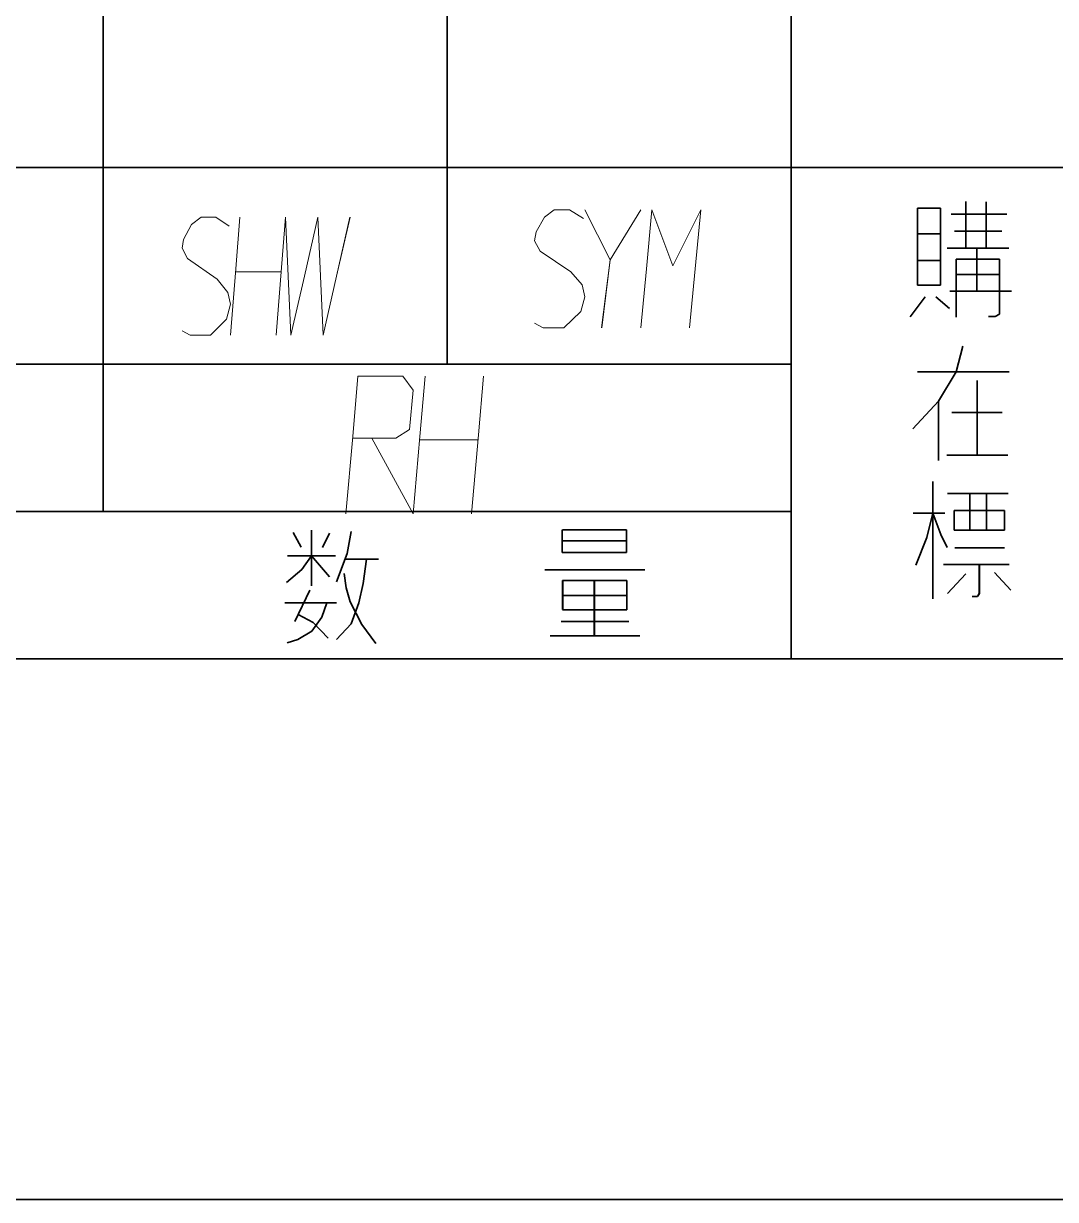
# Model space of a CAD drawing. Header units: millimetres. Extents: x 1333 to 104182, y -62616 to -5704.
# Drawn here: x 45148.23 to 45190.22, y -62284.83 to -62236.97 of the extents above; entities that cross this region are included whole.
import ezdxf

# ---------------------------------------------------------------- set-up
doc = ezdxf.new("R2010")
doc.units = ezdxf.units.MM
doc.header["$LTSCALE"] = 0.5
doc.layers.add('08', color=1, linetype='Continuous')

# ---------------------------------------------------------------- blocks, each defined once
blk = doc.blocks.new('D')
at = {"color": 7, "lineweight": 35, "ltscale": 0.25}
for p, q in [((54248.08, -14069.043), (54248.08, -14049.043)), ((54262.08, -14069.043), (54262.08, -14049.043)), ((54276.08, -14049.043), (54276.08, -14069.043))]:
    blk.add_line(p, q, dxfattribs=at)
at = {"color": 7, "lineweight": 35}
blk.add_line((54356.08, -14069.043), (54076.08, -14069.043), dxfattribs=at)
blk = doc.blocks.new('arwear')
at = {"layer": '08', "color": 3, "xscale": 0.5, "yscale": 0.5, "zscale": 0.5}
blk.add_blockref('D', (26347.04, -5592.506), dxfattribs=at)
blk = doc.blocks.new('999')
at = {"color": 7, "lineweight": 35, "ltscale": 0.25}
for p, q in [((75732.978, -11421.12), (75732.978, -11391.12)), ((75753.978, -11421.12), (75753.978, -11391.12)), ((75774.978, -11391.12), (75774.978, -11421.12)), ((75774.978, -11421.12), (75774.978, -11451.12)), ((75774.978, -11421.12), (75774.978, -11451.12))]:
    blk.add_line(p, q, dxfattribs=at)
at = {"color": 7, "lineweight": 35}
for p, q in [((75894.978, -11421.12), (75474.978, -11421.12)), ((75894.978, -11421.12), (75474.978, -11421.12)), ((75894.978, -11421.12), (75474.978, -11421.12)), ((75690.978, -11433.12), (75774.978, -11433.12)), ((75690.978, -11433.12), (75774.978, -11433.12)), ((75774.978, -11442.12), (75690.978, -11442.12)), ((75774.978, -11442.12), (75690.978, -11442.12)), ((75894.978, -11451.12), (75474.978, -11451.12)), ((75894.978, -11451.12), (75474.978, -11451.12)), ((75894.978, -11451.12), (75474.978, -11451.12)), ((75894.978, -11451.12), (75474.978, -11451.12)), ((75849.978, -11484.12), (75474.978, -11484.12))]:
    blk.add_line(p, q, dxfattribs=at)
at = {"color": 7, "lineweight": 35, "ltscale": 0.175}
blk.add_line((75732.978, -11442.12), (75732.978, -11421.12), dxfattribs=at)
blk.add_line((75732.978, -11442.12), (75732.978, -11421.12), dxfattribs=at)
at = {"color": 7, "lineweight": 35, "ltscale": 0.1}
blk.add_line((75753.978, -11433.12), (75753.978, -11421.12), dxfattribs=at)
blk.add_line((75753.978, -11433.12), (75753.978, -11421.12), dxfattribs=at)
at = {"color": 7, "lineweight": 35, "ltscale": 0.0392}
for p, q in [((75782.688, -11423.6), (75782.688, -11428.304)), ((75782.688, -11423.6), (75782.688, -11428.304)), ((75784.097, -11428.304), (75784.097, -11423.6)), ((75784.097, -11428.304), (75784.097, -11423.6))]:
    blk.add_line(p, q, dxfattribs=at)
at = {"color": 7, "lineweight": 35, "ltscale": 0.011743}
for p, q in [((75784.097, -11423.6), (75782.688, -11423.6)), ((75784.097, -11423.6), (75782.688, -11423.6)), ((75784.097, -11425.172), (75782.688, -11425.172)), ((75784.097, -11425.172), (75782.688, -11425.172)), ((75782.688, -11426.789), (75784.097, -11426.789)), ((75782.688, -11426.789), (75784.097, -11426.789)), ((75782.688, -11428.304), (75784.097, -11428.304)), ((75782.688, -11428.304), (75784.097, -11428.304))]:
    blk.add_line(p, q, dxfattribs=at)
at = {"color": 7, "lineweight": 35, "ltscale": 0.023636}
blk.add_line((75785.642, -11426.038), (75785.642, -11423.201), dxfattribs=at)
blk.add_line((75785.642, -11426.038), (75785.642, -11423.201), dxfattribs=at)
at = {"color": 7, "lineweight": 35, "ltscale": 0.023444}
blk.add_line((75786.87, -11426.038), (75786.87, -11423.224), dxfattribs=at)
blk.add_line((75786.87, -11426.038), (75786.87, -11423.224), dxfattribs=at)
at = {"color": 7, "lineweight": 35, "ltscale": 0.028223}
blk.add_line((75784.744, -11423.965), (75788.131, -11423.965), dxfattribs=at)
blk.add_line((75784.744, -11423.965), (75788.131, -11423.965), dxfattribs=at)
at = {"color": 7, "lineweight": 35, "ltscale": 0.02406}
blk.add_line((75784.949, -11425.012), (75787.837, -11425.012), dxfattribs=at)
blk.add_line((75784.949, -11425.012), (75787.837, -11425.012), dxfattribs=at)
at = {"color": 7, "lineweight": 35, "ltscale": 0.031445}
blk.add_line((75784.494, -11426.038), (75788.267, -11426.038), dxfattribs=at)
blk.add_line((75784.494, -11426.038), (75788.267, -11426.038), dxfattribs=at)
at = {"color": 7, "lineweight": 35, "ltscale": 0.021924}
blk.add_line((75786.313, -11426.038), (75786.313, -11428.669), dxfattribs=at)
blk.add_line((75786.313, -11426.038), (75786.313, -11428.669), dxfattribs=at)
at = {"color": 7, "lineweight": 35, "ltscale": 0.029422}
blk.add_line((75785.052, -11430.252), (75785.052, -11426.721), dxfattribs=at)
blk.add_line((75785.052, -11430.252), (75785.052, -11426.721), dxfattribs=at)
at = {"color": 7, "lineweight": 35, "ltscale": 0.022058}
for p, q in [((75785.052, -11426.721), (75787.699, -11426.721)), ((75785.052, -11426.721), (75787.699, -11426.721)), ((75785.052, -11427.655), (75787.699, -11427.655)), ((75785.052, -11427.655), (75787.699, -11427.655))]:
    blk.add_line(p, q, dxfattribs=at)
at = {"color": 7, "lineweight": 35, "ltscale": 0.027902}
blk.add_line((75787.699, -11426.721), (75787.699, -11430.069), dxfattribs=at)
blk.add_line((75787.699, -11426.721), (75787.699, -11430.069), dxfattribs=at)
at = {"color": 7, "lineweight": 35, "ltscale": 0.031348}
blk.add_line((75784.653, -11428.669), (75788.415, -11428.669), dxfattribs=at)
blk.add_line((75784.653, -11428.669), (75788.415, -11428.669), dxfattribs=at)
at = {"color": 7, "lineweight": 35, "ltscale": 0.012808}
blk.add_line((75783.165, -11429.01), (75782.244, -11430.24), dxfattribs=at)
blk.add_line((75783.165, -11429.01), (75782.244, -11430.24), dxfattribs=at)
at = {"color": 7, "lineweight": 35, "ltscale": 0.009159}
blk.add_line((75783.801, -11429.022), (75784.643, -11429.728), dxfattribs=at)
blk.add_line((75783.801, -11429.022), (75784.643, -11429.728), dxfattribs=at)
at = {"color": 7, "lineweight": 35, "ltscale": 0.002541}
blk.add_line((75787.699, -11430.069), (75787.435, -11430.222), dxfattribs=at)
blk.add_line((75787.699, -11430.069), (75787.435, -11430.222), dxfattribs=at)
at = {"color": 7, "lineweight": 35, "ltscale": 0.003479}
blk.add_line((75787.435, -11430.222), (75787.018, -11430.222), dxfattribs=at)
blk.add_line((75787.435, -11430.222), (75787.018, -11430.222), dxfattribs=at)
at = {"color": 7, "lineweight": 35, "ltscale": 0.013509}
blk.add_line((75785.449, -11432.028), (75785.052, -11433.6), dxfattribs=at)
blk.add_line((75785.449, -11432.028), (75785.052, -11433.6), dxfattribs=at)
at = {"color": 7, "lineweight": 35, "ltscale": 0.046594}
blk.add_line((75782.688, -11433.6), (75788.279, -11433.6), dxfattribs=at)
blk.add_line((75782.688, -11433.6), (75788.279, -11433.6), dxfattribs=at)
at = {"color": 7, "lineweight": 35, "ltscale": 0.017377}
blk.add_line((75785.052, -11433.6), (75783.961, -11435.377), dxfattribs=at)
blk.add_line((75785.052, -11433.6), (75783.961, -11435.377), dxfattribs=at)
at = {"color": 7, "lineweight": 35, "ltscale": 0.038058}
blk.add_line((75786.325, -11434.124), (75786.325, -11438.691), dxfattribs=at)
blk.add_line((75786.325, -11434.124), (75786.325, -11438.691), dxfattribs=at)
at = {"color": 7, "lineweight": 35, "ltscale": 0.019193}
blk.add_line((75783.961, -11435.377), (75782.403, -11437.074), dxfattribs=at)
blk.add_line((75783.961, -11435.377), (75782.403, -11437.074), dxfattribs=at)
at = {"color": 7, "lineweight": 35, "ltscale": 0.030276}
blk.add_line((75783.961, -11435.377), (75783.961, -11439.01), dxfattribs=at)
blk.add_line((75783.961, -11435.377), (75783.961, -11439.01), dxfattribs=at)
at = {"color": 7, "lineweight": 35, "ltscale": 0.025574}
for p, q in [((75784.79, -11436.072), (75787.859, -11436.072)), ((75784.79, -11436.072), (75787.859, -11436.072)), ((75787.995, -11442.063), (75784.926, -11442.063)), ((75787.995, -11442.063), (75784.926, -11442.063)), ((75784.926, -11443.27), (75787.995, -11443.27)), ((75784.926, -11443.27), (75787.995, -11443.27))]:
    blk.add_line(p, q, dxfattribs=at)
at = {"color": 7, "lineweight": 35, "ltscale": 0.030969}
blk.add_line((75784.484, -11438.691), (75788.2, -11438.691), dxfattribs=at)
blk.add_line((75784.484, -11438.691), (75788.2, -11438.691), dxfattribs=at)
at = {"color": 7, "lineweight": 35, "ltscale": 0.059796}
blk.add_line((75783.631, -11440.286), (75783.631, -11447.461), dxfattribs=at)
blk.add_line((75783.631, -11440.286), (75783.631, -11447.461), dxfattribs=at)
at = {"color": 7, "lineweight": 35, "ltscale": 0.030872}
blk.add_line((75784.517, -11441.026), (75788.222, -11441.026), dxfattribs=at)
blk.add_line((75784.517, -11441.026), (75788.222, -11441.026), dxfattribs=at)
at = {"color": 7, "lineweight": 35, "ltscale": 0.018698}
for p, q in [((75785.881, -11443.27), (75785.881, -11441.026)), ((75785.881, -11443.27), (75785.881, -11441.026)), ((75786.893, -11443.27), (75786.893, -11441.026)), ((75786.893, -11443.27), (75786.893, -11441.026))]:
    blk.add_line(p, q, dxfattribs=at)
at = {"color": 7, "lineweight": 35, "ltscale": 0.016113}
blk.add_line((75782.425, -11442.222), (75784.359, -11442.222), dxfattribs=at)
blk.add_line((75782.425, -11442.222), (75784.359, -11442.222), dxfattribs=at)
at = {"color": 7, "lineweight": 35, "ltscale": 0.012802}
blk.add_line((75783.631, -11442.222), (75783.266, -11443.714), dxfattribs=at)
blk.add_line((75783.631, -11442.222), (75783.266, -11443.714), dxfattribs=at)
at = {"color": 7, "lineweight": 35, "ltscale": 0.011619}
blk.add_line((75783.631, -11442.222), (75784.109, -11443.532), dxfattribs=at)
blk.add_line((75783.631, -11442.222), (75784.109, -11443.532), dxfattribs=at)
at = {"color": 7, "lineweight": 35, "ltscale": 0.010062}
for p, q in [((75784.926, -11442.063), (75784.926, -11443.27)), ((75784.926, -11442.063), (75784.926, -11443.27)), ((75787.995, -11443.27), (75787.995, -11442.063)), ((75787.995, -11443.27), (75787.995, -11442.063))]:
    blk.add_line(p, q, dxfattribs=at)
at = {"color": 7, "lineweight": 35, "ltscale": 0.008518}
blk.add_line((75744.586, -11443.407), (75745.07, -11444.307), dxfattribs=at)
blk.add_line((75744.586, -11443.407), (75745.07, -11444.307), dxfattribs=at)
at = {"color": 7, "lineweight": 35, "ltscale": 0.028314}
blk.add_line((75745.708, -11443.252), (75745.708, -11446.649), dxfattribs=at)
blk.add_line((75745.708, -11443.252), (75745.708, -11446.649), dxfattribs=at)
at = {"color": 7, "lineweight": 35, "ltscale": 0.008176}
blk.add_line((75746.792, -11443.438), (75746.367, -11444.323), dxfattribs=at)
blk.add_line((75746.792, -11443.438), (75746.367, -11444.323), dxfattribs=at)
at = {"color": 7, "lineweight": 35, "ltscale": 0.011314}
blk.add_line((75748.128, -11443.345), (75747.876, -11444.679), dxfattribs=at)
blk.add_line((75748.128, -11443.345), (75747.876, -11444.679), dxfattribs=at)
at = {"color": 7, "lineweight": 35, "ltscale": 0.011401}
for p, q in [((75761.005, -11444.617), (75761.005, -11443.248)), ((75761.005, -11444.617), (75761.005, -11443.248)), ((75764.922, -11443.248), (75764.922, -11444.617)), ((75764.922, -11443.248), (75764.922, -11444.617))]:
    blk.add_line(p, q, dxfattribs=at)
at = {"color": 7, "lineweight": 35, "ltscale": 0.032544}
blk.add_line((75761.017, -11443.248), (75764.922, -11443.248), dxfattribs=at)
blk.add_line((75761.017, -11443.248), (75764.922, -11443.248), dxfattribs=at)
at = {"color": 7, "lineweight": 35, "ltscale": 0.015063}
blk.add_line((75783.266, -11443.714), (75782.585, -11445.389), dxfattribs=at)
blk.add_line((75783.266, -11443.714), (75782.585, -11445.389), dxfattribs=at)
at = {"color": 7, "lineweight": 35, "ltscale": 0.007294}
blk.add_line((75784.109, -11443.532), (75784.494, -11444.318), dxfattribs=at)
blk.add_line((75784.109, -11443.532), (75784.494, -11444.318), dxfattribs=at)
at = {"color": 7, "lineweight": 35, "ltscale": 0.032642}
for p, q in [((75761.005, -11443.915), (75764.922, -11443.915)), ((75761.005, -11443.915), (75764.922, -11443.915)), ((75764.922, -11444.617), (75761.005, -11444.617)), ((75764.922, -11444.617), (75761.005, -11444.617)), ((75761.03, -11446.341), (75764.947, -11446.341)), ((75761.03, -11446.341), (75764.947, -11446.341)), ((75761.03, -11447.257), (75764.947, -11447.257)), ((75761.03, -11447.257), (75764.947, -11447.257)), ((75764.947, -11448.126), (75761.03, -11448.126)), ((75764.947, -11448.126), (75761.03, -11448.126))]:
    blk.add_line(p, q, dxfattribs=at)
at = {"color": 7, "lineweight": 35, "ltscale": 0.025293}
blk.add_line((75784.96, -11444.341), (75787.995, -11444.341), dxfattribs=at)
blk.add_line((75784.96, -11444.341), (75787.995, -11444.341), dxfattribs=at)
at = {"color": 7, "lineweight": 35, "ltscale": 0.024341}
blk.add_line((75744.238, -11444.819), (75747.159, -11444.819), dxfattribs=at)
blk.add_line((75744.238, -11444.819), (75747.159, -11444.819), dxfattribs=at)
at = {"color": 7, "lineweight": 35, "ltscale": 0.008584}
blk.add_line((75745.708, -11444.819), (75745.109, -11445.657), dxfattribs=at)
blk.add_line((75745.708, -11444.819), (75745.109, -11445.657), dxfattribs=at)
at = {"color": 7, "lineweight": 35, "ltscale": 0.014026}
blk.add_line((75745.708, -11444.819), (75746.792, -11446.106), dxfattribs=at)
blk.add_line((75745.708, -11444.819), (75746.792, -11446.106), dxfattribs=at)
at = {"color": 7, "lineweight": 35, "ltscale": 0.01548}
blk.add_line((75747.876, -11444.679), (75747.218, -11446.417), dxfattribs=at)
blk.add_line((75747.876, -11444.679), (75747.218, -11446.417), dxfattribs=at)
at = {"color": 7, "lineweight": 35, "ltscale": 0.017078}
blk.add_line((75747.742, -11445.032), (75749.792, -11445.032), dxfattribs=at)
blk.add_line((75747.742, -11445.032), (75749.792, -11445.032), dxfattribs=at)
at = {"color": 7, "lineweight": 35, "ltscale": 0.012422}
blk.add_line((75749.056, -11445.032), (75748.863, -11446.51), dxfattribs=at)
blk.add_line((75749.056, -11445.032), (75748.863, -11446.51), dxfattribs=at)
at = {"color": 7, "lineweight": 35, "ltscale": 0.010166}
blk.add_line((75745.109, -11445.657), (75744.18, -11446.448), dxfattribs=at)
blk.add_line((75745.109, -11445.657), (75744.18, -11446.448), dxfattribs=at)
at = {"color": 7, "lineweight": 35, "ltscale": 0.050842}
blk.add_line((75759.937, -11445.675), (75766.038, -11445.675), dxfattribs=at)
blk.add_line((75759.937, -11445.675), (75766.038, -11445.675), dxfattribs=at)
at = {"color": 7, "lineweight": 35, "ltscale": 0.033533}
blk.add_line((75784.267, -11445.366), (75788.291, -11445.366), dxfattribs=at)
blk.add_line((75784.267, -11445.366), (75788.291, -11445.366), dxfattribs=at)
at = {"color": 7, "lineweight": 35, "ltscale": 0.014618}
blk.add_line((75786.461, -11445.366), (75786.461, -11447.12), dxfattribs=at)
blk.add_line((75786.461, -11445.366), (75786.461, -11447.12), dxfattribs=at)
at = {"color": 7, "lineweight": 35, "ltscale": 0.012279}
blk.add_line((75787.393, -11445.844), (75788.393, -11446.926), dxfattribs=at)
blk.add_line((75787.393, -11445.844), (75788.393, -11446.926), dxfattribs=at)
at = {"color": 7, "lineweight": 35, "ltscale": 0.007306}
blk.add_line((75747.701, -11445.905), (75747.817, -11446.774), dxfattribs=at)
blk.add_line((75747.701, -11445.905), (75747.817, -11446.774), dxfattribs=at)
at = {"color": 7, "lineweight": 35, "ltscale": 0.01008}
blk.add_line((75748.863, -11446.51), (75748.592, -11447.689), dxfattribs=at)
blk.add_line((75748.863, -11446.51), (75748.592, -11447.689), dxfattribs=at)
at = {"color": 7, "lineweight": 35, "ltscale": 0.014771}
blk.add_line((75761.03, -11448.114), (75761.03, -11446.341), dxfattribs=at)
blk.add_line((75761.03, -11448.114), (75761.03, -11446.341), dxfattribs=at)
at = {"color": 7, "lineweight": 35, "ltscale": 0.028152}
blk.add_line((75762.963, -11446.341), (75762.963, -11449.72), dxfattribs=at)
blk.add_line((75762.963, -11446.341), (75762.963, -11449.72), dxfattribs=at)
at = {"color": 7, "lineweight": 35, "ltscale": 0.014868}
blk.add_line((75764.947, -11446.341), (75764.947, -11448.126), dxfattribs=at)
blk.add_line((75764.947, -11446.341), (75764.947, -11448.126), dxfattribs=at)
at = {"color": 7, "lineweight": 35, "ltscale": 0.013686}
blk.add_line((75785.63, -11445.924), (75784.517, -11447.131), dxfattribs=at)
blk.add_line((75785.63, -11445.924), (75784.517, -11447.131), dxfattribs=at)
at = {"color": 7, "lineweight": 35, "ltscale": 0.017617}
blk.add_line((75745.592, -11446.929), (75744.682, -11448.837), dxfattribs=at)
blk.add_line((75745.592, -11446.929), (75744.682, -11448.837), dxfattribs=at)
at = {"color": 7, "lineweight": 35, "ltscale": 0.007537}
blk.add_line((75747.817, -11446.774), (75748.069, -11447.642), dxfattribs=at)
blk.add_line((75747.817, -11446.774), (75748.069, -11447.642), dxfattribs=at)
at = {"color": 7, "lineweight": 35, "ltscale": 0.002759}
blk.add_line((75786.348, -11447.315), (75786.017, -11447.315), dxfattribs=at)
blk.add_line((75786.348, -11447.315), (75786.017, -11447.315), dxfattribs=at)
at = {"color": 7, "lineweight": 35, "ltscale": 0.001881}
blk.add_line((75786.461, -11447.12), (75786.348, -11447.315), dxfattribs=at)
blk.add_line((75786.461, -11447.12), (75786.348, -11447.315), dxfattribs=at)
at = {"color": 7, "lineweight": 35, "ltscale": 0.026282}
blk.add_line((75744.083, -11447.704), (75747.237, -11447.704), dxfattribs=at)
blk.add_line((75744.083, -11447.704), (75747.237, -11447.704), dxfattribs=at)
at = {"color": 7, "lineweight": 35, "ltscale": 0.00769}
blk.add_line((75746.638, -11447.704), (75746.327, -11448.573), dxfattribs=at)
blk.add_line((75746.638, -11447.704), (75746.327, -11448.573), dxfattribs=at)
at = {"color": 7, "lineweight": 35, "ltscale": 0.012889}
blk.add_line((75748.069, -11447.642), (75748.766, -11449.023), dxfattribs=at)
blk.add_line((75748.069, -11447.642), (75748.766, -11449.023), dxfattribs=at)
at = {"color": 7, "lineweight": 35, "ltscale": 0.011406}
blk.add_line((75748.592, -11447.689), (75748.128, -11448.976), dxfattribs=at)
blk.add_line((75748.592, -11447.689), (75748.128, -11448.976), dxfattribs=at)
at = {"color": 7, "lineweight": 35, "ltscale": 0.008672}
blk.add_line((75744.887, -11448.409), (75745.806, -11448.899), dxfattribs=at)
blk.add_line((75744.887, -11448.409), (75745.806, -11448.899), dxfattribs=at)
at = {"color": 7, "lineweight": 35, "ltscale": 0.008688}
blk.add_line((75746.327, -11448.573), (75745.728, -11449.426), dxfattribs=at)
blk.add_line((75746.327, -11448.573), (75745.728, -11449.426), dxfattribs=at)
at = {"color": 7, "lineweight": 35, "ltscale": 0.008287}
blk.add_line((75745.728, -11449.426), (75744.876, -11449.938), dxfattribs=at)
blk.add_line((75745.728, -11449.426), (75744.876, -11449.938), dxfattribs=at)
at = {"color": 7, "lineweight": 35, "ltscale": 0.010938}
blk.add_line((75745.806, -11448.899), (75746.715, -11449.845), dxfattribs=at)
blk.add_line((75745.806, -11448.899), (75746.715, -11449.845), dxfattribs=at)
at = {"color": 7, "lineweight": 35, "ltscale": 0.011033}
blk.add_line((75748.128, -11448.976), (75747.218, -11449.938), dxfattribs=at)
blk.add_line((75748.128, -11448.976), (75747.218, -11449.938), dxfattribs=at)
at = {"color": 7, "lineweight": 35, "ltscale": 0.012107}
blk.add_line((75748.766, -11449.023), (75749.636, -11450.186), dxfattribs=at)
blk.add_line((75748.766, -11449.023), (75749.636, -11450.186), dxfattribs=at)
at = {"color": 7, "lineweight": 35, "ltscale": 0.034314}
blk.add_line((75760.946, -11448.828), (75765.064, -11448.828), dxfattribs=at)
blk.add_line((75760.946, -11448.828), (75765.064, -11448.828), dxfattribs=at)
at = {"color": 7, "lineweight": 35, "ltscale": 0.005721}
blk.add_line((75744.876, -11449.938), (75744.219, -11450.14), dxfattribs=at)
blk.add_line((75744.876, -11449.938), (75744.219, -11450.14), dxfattribs=at)
at = {"color": 7, "lineweight": 35, "ltscale": 0.045593}
blk.add_line((75760.27, -11449.72), (75765.741, -11449.72), dxfattribs=at)
blk.add_line((75760.27, -11449.72), (75765.741, -11449.72), dxfattribs=at)
at = {"color": 7, "lineweight": 13}
for points in [[(75737.814, -11431.091), (75738.305, -11431.361), (75739.533, -11431.361), (75740.516, -11430.371), (75740.762, -11429.471), (75740.598, -11428.751), (75739.943, -11427.941), (75738.141, -11426.681), (75737.814, -11426.051), (75737.895, -11425.511), (75738.387, -11424.611), (75738.96, -11424.161), (75739.861, -11424.161), (75740.68, -11424.701)], [(75737.814, -11431.091), (75738.305, -11431.361), (75739.533, -11431.361), (75740.516, -11430.371), (75740.762, -11429.471), (75740.598, -11428.751), (75739.943, -11427.941), (75738.141, -11426.681), (75737.814, -11426.051), (75737.895, -11425.511), (75738.387, -11424.611), (75738.96, -11424.161), (75739.861, -11424.161), (75740.68, -11424.701)], [(75740.762, -11431.361), (75741.09, -11427.311), (75741.335, -11424.161)], [(75740.762, -11431.361), (75741.09, -11427.311), (75741.335, -11424.161)], [(75744.12, -11424.161), (75743.874, -11427.221), (75743.547, -11431.361)], [(75744.12, -11424.161), (75743.874, -11427.221), (75743.547, -11431.361)], [(75744.12, -11424.161), (75744.284, -11427.761), (75744.448, -11431.361), (75745.267, -11427.761), (75746.086, -11424.161), (75746.249, -11427.761), (75746.413, -11431.361), (75747.232, -11427.761), (75748.051, -11424.161)], [(75744.12, -11424.161), (75744.284, -11427.761), (75744.448, -11431.361), (75745.267, -11427.761), (75746.086, -11424.161), (75746.249, -11427.761), (75746.413, -11431.361), (75747.232, -11427.761), (75748.051, -11424.161)], [(75759.319, -11430.631), (75759.831, -11430.901), (75761.109, -11430.901), (75762.132, -11429.911), (75762.388, -11429.011), (75762.217, -11428.291), (75761.535, -11427.481), (75759.66, -11426.221), (75759.319, -11425.591), (75759.404, -11425.051), (75759.916, -11424.151), (75760.513, -11423.701), (75761.45, -11423.701), (75762.302, -11424.241)], [(75759.319, -11430.631), (75759.831, -11430.901), (75761.109, -11430.901), (75762.132, -11429.911), (75762.388, -11429.011), (75762.217, -11428.291), (75761.535, -11427.481), (75759.66, -11426.221), (75759.319, -11425.591), (75759.404, -11425.051), (75759.916, -11424.151), (75760.513, -11423.701), (75761.45, -11423.701), (75762.302, -11424.241)], [(75762.388, -11423.701), (75763.922, -11426.761), (75763.41, -11430.901)], [(75762.388, -11423.701), (75763.922, -11426.761), (75763.41, -11430.901)], [(75763.922, -11426.761), (75765.797, -11423.701)], [(75763.922, -11426.761), (75765.797, -11423.701)], [(75765.797, -11430.901), (75766.138, -11427.301), (75766.479, -11423.701), (75767.757, -11427.121), (75769.462, -11423.701), (75769.121, -11427.301), (75768.78, -11430.901)], [(75765.797, -11430.901), (75766.138, -11427.301), (75766.479, -11423.701), (75767.757, -11427.121), (75769.462, -11423.701), (75769.121, -11427.301), (75768.78, -11430.901)], [(75741.09, -11427.491), (75743.874, -11427.491)], [(75741.09, -11427.491), (75743.874, -11427.491)], [(75747.803, -11442.269), (75748.223, -11437.544), (75748.538, -11433.869), (75751.268, -11433.869), (75751.898, -11434.709), (75751.688, -11437.124), (75750.848, -11437.649), (75748.223, -11437.649)], [(75747.803, -11442.269), (75748.223, -11437.544), (75748.538, -11433.869), (75751.268, -11433.869), (75751.898, -11434.709), (75751.688, -11437.124), (75750.848, -11437.649), (75748.223, -11437.649)], [(75751.898, -11442.269), (75752.318, -11437.544), (75752.633, -11433.869)], [(75751.898, -11442.269), (75752.318, -11437.544), (75752.633, -11433.869)], [(75756.203, -11433.869), (75755.888, -11437.439), (75755.468, -11442.269)], [(75756.203, -11433.869), (75755.888, -11437.439), (75755.468, -11442.269)], [(75749.378, -11437.649), (75751.898, -11442.269)], [(75749.378, -11437.649), (75751.898, -11442.269)], [(75752.318, -11437.754), (75755.888, -11437.754)], [(75752.318, -11437.754), (75755.888, -11437.754)]]:
    blk.add_lwpolyline(points, dxfattribs=at)

msp = doc.modelspace()

# ---------------------------------------------------------------- linework, layer by layer
at = {"color": 7, "lineweight": 35}
for p, q in [((45259.462, -62242.825), (44979.462, -62242.825)), ((45259.462, -62242.825), (44979.462, -62242.825)), ((45259.462, -62242.825), (44979.462, -62242.825)), ((45123.462, -62250.825), (45179.462, -62250.825)), ((45123.462, -62250.825), (45179.462, -62250.825)), ((45179.462, -62256.825), (45123.462, -62256.825)), ((45179.462, -62256.825), (45123.462, -62256.825)), ((45259.462, -62262.825), (44979.462, -62262.825)), ((45259.462, -62262.825), (44979.462, -62262.825)), ((45259.462, -62262.825), (44979.462, -62262.825)), ((45259.462, -62262.825), (44979.462, -62262.825)), ((45229.462, -62284.825), (44979.462, -62284.825))]:
    msp.add_line(p, q, dxfattribs=at)
at = {"color": 7, "lineweight": 35, "ltscale": 0.175}
msp.add_line((45151.462, -62256.825), (45151.462, -62242.825), dxfattribs=at)
msp.add_line((45151.462, -62256.825), (45151.462, -62242.825), dxfattribs=at)
at = {"color": 7, "lineweight": 35, "ltscale": 0.1}
msp.add_line((45165.462, -62250.825), (45165.462, -62242.825), dxfattribs=at)
msp.add_line((45165.462, -62250.825), (45165.462, -62242.825), dxfattribs=at)
at = {"color": 7, "lineweight": 35, "ltscale": 0.25}
msp.add_line((45179.462, -62242.825), (45179.462, -62262.825), dxfattribs=at)
msp.add_line((45179.462, -62242.825), (45179.462, -62262.825), dxfattribs=at)
at = {"color": 7, "lineweight": 35, "ltscale": 0.0392}
for p, q in [((45184.602, -62244.479), (45184.602, -62247.615)), ((45184.602, -62244.479), (45184.602, -62247.615)), ((45185.542, -62247.615), (45185.542, -62244.479)), ((45185.542, -62247.615), (45185.542, -62244.479))]:
    msp.add_line(p, q, dxfattribs=at)
at = {"color": 7, "lineweight": 35, "ltscale": 0.011743}
for p, q in [((45185.542, -62244.479), (45184.602, -62244.479)), ((45185.542, -62244.479), (45184.602, -62244.479)), ((45185.542, -62245.526), (45184.602, -62245.526)), ((45185.542, -62245.526), (45184.602, -62245.526)), ((45184.602, -62246.605), (45185.542, -62246.605)), ((45184.602, -62246.605), (45185.542, -62246.605)), ((45184.602, -62247.615), (45185.542, -62247.615)), ((45184.602, -62247.615), (45185.542, -62247.615))]:
    msp.add_line(p, q, dxfattribs=at)
at = {"color": 7, "lineweight": 35, "ltscale": 0.023636}
msp.add_line((45186.572, -62246.104), (45186.572, -62244.213), dxfattribs=at)
msp.add_line((45186.572, -62246.104), (45186.572, -62244.213), dxfattribs=at)
at = {"color": 7, "lineweight": 35, "ltscale": 0.023444}
msp.add_line((45187.39, -62246.104), (45187.39, -62244.228), dxfattribs=at)
msp.add_line((45187.39, -62246.104), (45187.39, -62244.228), dxfattribs=at)
at = {"color": 7, "lineweight": 35, "ltscale": 0.028223}
msp.add_line((45185.973, -62244.722), (45188.231, -62244.722), dxfattribs=at)
msp.add_line((45185.973, -62244.722), (45188.231, -62244.722), dxfattribs=at)
at = {"color": 7, "lineweight": 35, "ltscale": 0.02406}
msp.add_line((45186.11, -62245.42), (45188.035, -62245.42), dxfattribs=at)
msp.add_line((45186.11, -62245.42), (45188.035, -62245.42), dxfattribs=at)
at = {"color": 7, "lineweight": 35, "ltscale": 0.031445}
msp.add_line((45185.806, -62246.104), (45188.322, -62246.104), dxfattribs=at)
msp.add_line((45185.806, -62246.104), (45188.322, -62246.104), dxfattribs=at)
at = {"color": 7, "lineweight": 35, "ltscale": 0.021924}
msp.add_line((45187.019, -62246.104), (45187.019, -62247.858), dxfattribs=at)
msp.add_line((45187.019, -62246.104), (45187.019, -62247.858), dxfattribs=at)
at = {"color": 7, "lineweight": 35, "ltscale": 0.029422}
msp.add_line((45186.178, -62248.913), (45186.178, -62246.559), dxfattribs=at)
msp.add_line((45186.178, -62248.913), (45186.178, -62246.559), dxfattribs=at)
at = {"color": 7, "lineweight": 35, "ltscale": 0.022058}
for p, q in [((45186.178, -62246.559), (45187.943, -62246.559)), ((45186.178, -62246.559), (45187.943, -62246.559)), ((45186.178, -62247.182), (45187.943, -62247.182)), ((45186.178, -62247.182), (45187.943, -62247.182))]:
    msp.add_line(p, q, dxfattribs=at)
at = {"color": 7, "lineweight": 35, "ltscale": 0.027902}
msp.add_line((45187.943, -62246.559), (45187.943, -62248.791), dxfattribs=at)
msp.add_line((45187.943, -62246.559), (45187.943, -62248.791), dxfattribs=at)
at = {"color": 7, "lineweight": 35, "ltscale": 0.031348}
msp.add_line((45185.913, -62247.858), (45188.42, -62247.858), dxfattribs=at)
msp.add_line((45185.913, -62247.858), (45188.42, -62247.858), dxfattribs=at)
at = {"color": 7, "lineweight": 35, "ltscale": 0.012808}
msp.add_line((45184.92, -62248.085), (45184.306, -62248.905), dxfattribs=at)
msp.add_line((45184.92, -62248.085), (45184.306, -62248.905), dxfattribs=at)
at = {"color": 7, "lineweight": 35, "ltscale": 0.009159}
msp.add_line((45185.344, -62248.093), (45185.906, -62248.564), dxfattribs=at)
msp.add_line((45185.344, -62248.093), (45185.906, -62248.564), dxfattribs=at)
at = {"color": 7, "lineweight": 35, "ltscale": 0.003479}
msp.add_line((45187.767, -62248.893), (45187.489, -62248.893), dxfattribs=at)
msp.add_line((45187.767, -62248.893), (45187.489, -62248.893), dxfattribs=at)
at = {"color": 7, "lineweight": 35, "ltscale": 0.002541}
msp.add_line((45187.943, -62248.791), (45187.767, -62248.893), dxfattribs=at)
msp.add_line((45187.943, -62248.791), (45187.767, -62248.893), dxfattribs=at)
at = {"color": 7, "lineweight": 35, "ltscale": 0.013509}
msp.add_line((45186.443, -62250.098), (45186.178, -62251.145), dxfattribs=at)
msp.add_line((45186.443, -62250.098), (45186.178, -62251.145), dxfattribs=at)
at = {"color": 7, "lineweight": 35, "ltscale": 0.046594}
msp.add_line((45184.602, -62251.145), (45188.33, -62251.145), dxfattribs=at)
msp.add_line((45184.602, -62251.145), (45188.33, -62251.145), dxfattribs=at)
at = {"color": 7, "lineweight": 35, "ltscale": 0.017377}
msp.add_line((45186.178, -62251.145), (45185.451, -62252.33), dxfattribs=at)
msp.add_line((45186.178, -62251.145), (45185.451, -62252.33), dxfattribs=at)
at = {"color": 7, "lineweight": 35, "ltscale": 0.038058}
msp.add_line((45187.027, -62251.495), (45187.027, -62254.539), dxfattribs=at)
msp.add_line((45187.027, -62251.495), (45187.027, -62254.539), dxfattribs=at)
at = {"color": 7, "lineweight": 35, "ltscale": 0.019193}
msp.add_line((45185.451, -62252.33), (45184.413, -62253.461), dxfattribs=at)
msp.add_line((45185.451, -62252.33), (45184.413, -62253.461), dxfattribs=at)
at = {"color": 7, "lineweight": 35, "ltscale": 0.030276}
msp.add_line((45185.451, -62252.33), (45185.451, -62254.752), dxfattribs=at)
msp.add_line((45185.451, -62252.33), (45185.451, -62254.752), dxfattribs=at)
at = {"color": 7, "lineweight": 35, "ltscale": 0.025574}
for p, q in [((45186.003, -62252.793), (45188.049, -62252.793)), ((45186.003, -62252.793), (45188.049, -62252.793)), ((45188.14, -62256.787), (45186.094, -62256.787)), ((45188.14, -62256.787), (45186.094, -62256.787)), ((45186.094, -62257.592), (45188.14, -62257.592)), ((45186.094, -62257.592), (45188.14, -62257.592))]:
    msp.add_line(p, q, dxfattribs=at)
at = {"color": 7, "lineweight": 35, "ltscale": 0.030969}
msp.add_line((45185.799, -62254.539), (45188.277, -62254.539), dxfattribs=at)
msp.add_line((45185.799, -62254.539), (45188.277, -62254.539), dxfattribs=at)
at = {"color": 7, "lineweight": 35, "ltscale": 0.059796}
msp.add_line((45185.231, -62255.602), (45185.231, -62260.386), dxfattribs=at)
msp.add_line((45185.231, -62255.602), (45185.231, -62260.386), dxfattribs=at)
at = {"color": 7, "lineweight": 35, "ltscale": 0.030872}
msp.add_line((45185.822, -62256.096), (45188.292, -62256.096), dxfattribs=at)
msp.add_line((45185.822, -62256.096), (45188.292, -62256.096), dxfattribs=at)
at = {"color": 7, "lineweight": 35, "ltscale": 0.018698}
for p, q in [((45186.731, -62257.592), (45186.731, -62256.096)), ((45186.731, -62257.592), (45186.731, -62256.096)), ((45187.406, -62257.592), (45187.406, -62256.096)), ((45187.406, -62257.592), (45187.406, -62256.096))]:
    msp.add_line(p, q, dxfattribs=at)
at = {"color": 7, "lineweight": 35, "ltscale": 0.016113}
msp.add_line((45184.427, -62256.893), (45185.716, -62256.893), dxfattribs=at)
msp.add_line((45184.427, -62256.893), (45185.716, -62256.893), dxfattribs=at)
at = {"color": 7, "lineweight": 35, "ltscale": 0.012802}
msp.add_line((45185.231, -62256.893), (45184.988, -62257.888), dxfattribs=at)
msp.add_line((45185.231, -62256.893), (45184.988, -62257.888), dxfattribs=at)
at = {"color": 7, "lineweight": 35, "ltscale": 0.011619}
msp.add_line((45185.231, -62256.893), (45185.549, -62257.766), dxfattribs=at)
msp.add_line((45185.231, -62256.893), (45185.549, -62257.766), dxfattribs=at)
at = {"color": 7, "lineweight": 35, "ltscale": 0.010062}
for p, q in [((45186.094, -62256.787), (45186.094, -62257.592)), ((45186.094, -62256.787), (45186.094, -62257.592)), ((45188.14, -62257.592), (45188.14, -62256.787)), ((45188.14, -62257.592), (45188.14, -62256.787))]:
    msp.add_line(p, q, dxfattribs=at)
at = {"color": 7, "lineweight": 35, "ltscale": 0.008518}
msp.add_line((45159.201, -62257.683), (45159.524, -62258.283), dxfattribs=at)
msp.add_line((45159.201, -62257.683), (45159.524, -62258.283), dxfattribs=at)
at = {"color": 7, "lineweight": 35, "ltscale": 0.028314}
msp.add_line((45159.949, -62257.58), (45159.949, -62259.845), dxfattribs=at)
msp.add_line((45159.949, -62257.58), (45159.949, -62259.845), dxfattribs=at)
at = {"color": 7, "lineweight": 35, "ltscale": 0.008176}
msp.add_line((45160.671, -62257.704), (45160.388, -62258.294), dxfattribs=at)
msp.add_line((45160.671, -62257.704), (45160.388, -62258.294), dxfattribs=at)
at = {"color": 7, "lineweight": 35, "ltscale": 0.011314}
msp.add_line((45161.562, -62257.642), (45161.394, -62258.531), dxfattribs=at)
msp.add_line((45161.562, -62257.642), (45161.394, -62258.531), dxfattribs=at)
at = {"color": 7, "lineweight": 35, "ltscale": 0.011401}
for p, q in [((45170.147, -62258.49), (45170.147, -62257.577)), ((45170.147, -62258.49), (45170.147, -62257.577)), ((45172.758, -62257.577), (45172.758, -62258.49)), ((45172.758, -62257.577), (45172.758, -62258.49))]:
    msp.add_line(p, q, dxfattribs=at)
at = {"color": 7, "lineweight": 35, "ltscale": 0.032544}
msp.add_line((45170.155, -62257.577), (45172.758, -62257.577), dxfattribs=at)
msp.add_line((45170.155, -62257.577), (45172.758, -62257.577), dxfattribs=at)
at = {"color": 7, "lineweight": 35, "ltscale": 0.015063}
msp.add_line((45184.988, -62257.888), (45184.534, -62259.004), dxfattribs=at)
msp.add_line((45184.988, -62257.888), (45184.534, -62259.004), dxfattribs=at)
at = {"color": 7, "lineweight": 35, "ltscale": 0.007294}
msp.add_line((45185.549, -62257.766), (45185.806, -62258.29), dxfattribs=at)
msp.add_line((45185.549, -62257.766), (45185.806, -62258.29), dxfattribs=at)
at = {"color": 7, "lineweight": 35, "ltscale": 0.032642}
for p, q in [((45170.147, -62258.022), (45172.758, -62258.022)), ((45170.147, -62258.022), (45172.758, -62258.022)), ((45172.758, -62258.49), (45170.147, -62258.49)), ((45172.758, -62258.49), (45170.147, -62258.49)), ((45170.164, -62259.639), (45172.775, -62259.639)), ((45170.164, -62259.639), (45172.775, -62259.639)), ((45170.164, -62260.25), (45172.775, -62260.25)), ((45170.164, -62260.25), (45172.775, -62260.25)), ((45172.775, -62260.829), (45170.164, -62260.829)), ((45172.775, -62260.829), (45170.164, -62260.829))]:
    msp.add_line(p, q, dxfattribs=at)
at = {"color": 7, "lineweight": 35, "ltscale": 0.025293}
msp.add_line((45186.117, -62258.306), (45188.14, -62258.306), dxfattribs=at)
msp.add_line((45186.117, -62258.306), (45188.14, -62258.306), dxfattribs=at)
at = {"color": 7, "lineweight": 35, "ltscale": 0.024341}
msp.add_line((45158.969, -62258.624), (45160.917, -62258.624), dxfattribs=at)
msp.add_line((45158.969, -62258.624), (45160.917, -62258.624), dxfattribs=at)
at = {"color": 7, "lineweight": 35, "ltscale": 0.008584}
msp.add_line((45159.949, -62258.624), (45159.549, -62259.183), dxfattribs=at)
msp.add_line((45159.949, -62258.624), (45159.549, -62259.183), dxfattribs=at)
at = {"color": 7, "lineweight": 35, "ltscale": 0.014026}
msp.add_line((45159.949, -62258.624), (45160.671, -62259.483), dxfattribs=at)
msp.add_line((45159.949, -62258.624), (45160.671, -62259.483), dxfattribs=at)
at = {"color": 7, "lineweight": 35, "ltscale": 0.01548}
msp.add_line((45161.394, -62258.531), (45160.956, -62259.69), dxfattribs=at)
msp.add_line((45161.394, -62258.531), (45160.956, -62259.69), dxfattribs=at)
at = {"color": 7, "lineweight": 35, "ltscale": 0.017078}
msp.add_line((45161.305, -62258.766), (45162.671, -62258.766), dxfattribs=at)
msp.add_line((45161.305, -62258.766), (45162.671, -62258.766), dxfattribs=at)
at = {"color": 7, "lineweight": 35, "ltscale": 0.012422}
msp.add_line((45162.181, -62258.766), (45162.052, -62259.752), dxfattribs=at)
msp.add_line((45162.181, -62258.766), (45162.052, -62259.752), dxfattribs=at)
at = {"color": 7, "lineweight": 35, "ltscale": 0.010166}
msp.add_line((45159.549, -62259.183), (45158.93, -62259.71), dxfattribs=at)
msp.add_line((45159.549, -62259.183), (45158.93, -62259.71), dxfattribs=at)
at = {"color": 7, "lineweight": 35, "ltscale": 0.007306}
msp.add_line((45161.278, -62259.348), (45161.355, -62259.928), dxfattribs=at)
msp.add_line((45161.278, -62259.348), (45161.355, -62259.928), dxfattribs=at)
at = {"color": 7, "lineweight": 35, "ltscale": 0.050842}
msp.add_line((45169.435, -62259.195), (45173.502, -62259.195), dxfattribs=at)
msp.add_line((45169.435, -62259.195), (45173.502, -62259.195), dxfattribs=at)
at = {"color": 7, "lineweight": 35, "ltscale": 0.033533}
msp.add_line((45185.655, -62258.989), (45188.337, -62258.989), dxfattribs=at)
msp.add_line((45185.655, -62258.989), (45188.337, -62258.989), dxfattribs=at)
at = {"color": 7, "lineweight": 35, "ltscale": 0.013686}
msp.add_line((45186.564, -62259.361), (45185.822, -62260.166), dxfattribs=at)
msp.add_line((45186.564, -62259.361), (45185.822, -62260.166), dxfattribs=at)
at = {"color": 7, "lineweight": 35, "ltscale": 0.014618}
msp.add_line((45187.118, -62258.989), (45187.118, -62260.158), dxfattribs=at)
msp.add_line((45187.118, -62258.989), (45187.118, -62260.158), dxfattribs=at)
at = {"color": 7, "lineweight": 35, "ltscale": 0.012279}
msp.add_line((45187.739, -62259.308), (45188.406, -62260.029), dxfattribs=at)
msp.add_line((45187.739, -62259.308), (45188.406, -62260.029), dxfattribs=at)
at = {"color": 7, "lineweight": 35, "ltscale": 0.01008}
msp.add_line((45162.052, -62259.752), (45161.872, -62260.538), dxfattribs=at)
msp.add_line((45162.052, -62259.752), (45161.872, -62260.538), dxfattribs=at)
at = {"color": 7, "lineweight": 35, "ltscale": 0.014771}
msp.add_line((45170.164, -62260.821), (45170.164, -62259.639), dxfattribs=at)
msp.add_line((45170.164, -62260.821), (45170.164, -62259.639), dxfattribs=at)
at = {"color": 7, "lineweight": 35, "ltscale": 0.028152}
msp.add_line((45171.453, -62259.639), (45171.453, -62261.892), dxfattribs=at)
msp.add_line((45171.453, -62259.639), (45171.453, -62261.892), dxfattribs=at)
at = {"color": 7, "lineweight": 35, "ltscale": 0.014868}
msp.add_line((45172.775, -62259.639), (45172.775, -62260.829), dxfattribs=at)
msp.add_line((45172.775, -62259.639), (45172.775, -62260.829), dxfattribs=at)
at = {"color": 7, "lineweight": 35, "ltscale": 0.017617}
msp.add_line((45159.872, -62260.031), (45159.265, -62261.303), dxfattribs=at)
msp.add_line((45159.872, -62260.031), (45159.265, -62261.303), dxfattribs=at)
at = {"color": 7, "lineweight": 35, "ltscale": 0.007537}
msp.add_line((45161.355, -62259.928), (45161.523, -62260.507), dxfattribs=at)
msp.add_line((45161.355, -62259.928), (45161.523, -62260.507), dxfattribs=at)
at = {"color": 7, "lineweight": 35, "ltscale": 0.002759}
msp.add_line((45187.043, -62260.289), (45186.822, -62260.289), dxfattribs=at)
msp.add_line((45187.043, -62260.289), (45186.822, -62260.289), dxfattribs=at)
at = {"color": 7, "lineweight": 35, "ltscale": 0.001881}
msp.add_line((45187.118, -62260.158), (45187.043, -62260.289), dxfattribs=at)
msp.add_line((45187.118, -62260.158), (45187.043, -62260.289), dxfattribs=at)
at = {"color": 7, "lineweight": 35, "ltscale": 0.026282}
msp.add_line((45158.866, -62260.548), (45160.968, -62260.548), dxfattribs=at)
msp.add_line((45158.866, -62260.548), (45160.968, -62260.548), dxfattribs=at)
at = {"color": 7, "lineweight": 35, "ltscale": 0.00769}
msp.add_line((45160.569, -62260.548), (45160.362, -62261.127), dxfattribs=at)
msp.add_line((45160.569, -62260.548), (45160.362, -62261.127), dxfattribs=at)
at = {"color": 7, "lineweight": 35, "ltscale": 0.012889}
msp.add_line((45161.523, -62260.507), (45161.988, -62261.427), dxfattribs=at)
msp.add_line((45161.523, -62260.507), (45161.988, -62261.427), dxfattribs=at)
at = {"color": 7, "lineweight": 35, "ltscale": 0.011406}
msp.add_line((45161.872, -62260.538), (45161.562, -62261.396), dxfattribs=at)
msp.add_line((45161.872, -62260.538), (45161.562, -62261.396), dxfattribs=at)
at = {"color": 7, "lineweight": 35, "ltscale": 0.008672}
msp.add_line((45159.402, -62261.018), (45160.014, -62261.344), dxfattribs=at)
msp.add_line((45159.402, -62261.018), (45160.014, -62261.344), dxfattribs=at)
at = {"color": 7, "lineweight": 35, "ltscale": 0.008688}
msp.add_line((45160.362, -62261.127), (45159.962, -62261.696), dxfattribs=at)
msp.add_line((45160.362, -62261.127), (45159.962, -62261.696), dxfattribs=at)
at = {"color": 7, "lineweight": 35, "ltscale": 0.010938}
msp.add_line((45160.014, -62261.344), (45160.621, -62261.975), dxfattribs=at)
msp.add_line((45160.014, -62261.344), (45160.621, -62261.975), dxfattribs=at)
at = {"color": 7, "lineweight": 35, "ltscale": 0.034314}
msp.add_line((45170.108, -62261.297), (45172.853, -62261.297), dxfattribs=at)
msp.add_line((45170.108, -62261.297), (45172.853, -62261.297), dxfattribs=at)
at = {"color": 7, "lineweight": 35, "ltscale": 0.008287}
msp.add_line((45159.962, -62261.696), (45159.394, -62262.037), dxfattribs=at)
msp.add_line((45159.962, -62261.696), (45159.394, -62262.037), dxfattribs=at)
at = {"color": 7, "lineweight": 35, "ltscale": 0.011033}
msp.add_line((45161.562, -62261.396), (45160.956, -62262.037), dxfattribs=at)
msp.add_line((45161.562, -62261.396), (45160.956, -62262.037), dxfattribs=at)
at = {"color": 7, "lineweight": 35, "ltscale": 0.012107}
msp.add_line((45161.988, -62261.427), (45162.568, -62262.203), dxfattribs=at)
msp.add_line((45161.988, -62261.427), (45162.568, -62262.203), dxfattribs=at)
at = {"color": 7, "lineweight": 35, "ltscale": 0.005721}
msp.add_line((45159.394, -62262.037), (45158.957, -62262.172), dxfattribs=at)
msp.add_line((45159.394, -62262.037), (45158.957, -62262.172), dxfattribs=at)
at = {"color": 7, "lineweight": 35, "ltscale": 0.045593}
msp.add_line((45169.657, -62261.892), (45173.304, -62261.892), dxfattribs=at)
msp.add_line((45169.657, -62261.892), (45173.304, -62261.892), dxfattribs=at)
at = {"color": 7, "lineweight": 13}
for points in [[(45169.023, -62249.166), (45169.364, -62249.346), (45170.216, -62249.346), (45170.898, -62248.686), (45171.069, -62248.086), (45170.955, -62247.606), (45170.501, -62247.066), (45169.251, -62246.226), (45169.023, -62245.806), (45169.08, -62245.446), (45169.421, -62244.846), (45169.819, -62244.546), (45170.444, -62244.546), (45171.012, -62244.906)], [(45169.023, -62249.166), (45169.364, -62249.346), (45170.216, -62249.346), (45170.898, -62248.686), (45171.069, -62248.086), (45170.955, -62247.606), (45170.501, -62247.066), (45169.251, -62246.226), (45169.023, -62245.806), (45169.08, -62245.446), (45169.421, -62244.846), (45169.819, -62244.546), (45170.444, -62244.546), (45171.012, -62244.906)], [(45171.069, -62244.546), (45172.091, -62246.586), (45171.751, -62249.346)], [(45171.069, -62244.546), (45172.091, -62246.586), (45171.751, -62249.346)], [(45172.091, -62246.586), (45173.342, -62244.546)], [(45172.091, -62246.586), (45173.342, -62244.546)], [(45173.342, -62249.346), (45173.569, -62246.946), (45173.796, -62244.546), (45174.648, -62246.826), (45175.785, -62244.546), (45175.558, -62246.946), (45175.33, -62249.346)], [(45173.342, -62249.346), (45173.569, -62246.946), (45173.796, -62244.546), (45174.648, -62246.826), (45175.785, -62244.546), (45175.558, -62246.946), (45175.33, -62249.346)], [(45154.686, -62249.472), (45155.014, -62249.652), (45155.833, -62249.652), (45156.488, -62248.992), (45156.652, -62248.392), (45156.543, -62247.912), (45156.106, -62247.372), (45154.904, -62246.532), (45154.686, -62246.112), (45154.741, -62245.752), (45155.068, -62245.152), (45155.45, -62244.852), (45156.051, -62244.852), (45156.597, -62245.212)], [(45154.686, -62249.472), (45155.014, -62249.652), (45155.833, -62249.652), (45156.488, -62248.992), (45156.652, -62248.392), (45156.543, -62247.912), (45156.106, -62247.372), (45154.904, -62246.532), (45154.686, -62246.112), (45154.741, -62245.752), (45155.068, -62245.152), (45155.45, -62244.852), (45156.051, -62244.852), (45156.597, -62245.212)], [(45156.652, -62249.652), (45156.87, -62246.952), (45157.034, -62244.852)], [(45156.652, -62249.652), (45156.87, -62246.952), (45157.034, -62244.852)], [(45158.89, -62244.852), (45158.726, -62246.892), (45158.508, -62249.652)], [(45158.89, -62244.852), (45158.726, -62246.892), (45158.508, -62249.652)], [(45158.89, -62244.852), (45158.999, -62247.252), (45159.109, -62249.652), (45159.655, -62247.252), (45160.201, -62244.852), (45160.31, -62247.252), (45160.419, -62249.652), (45160.965, -62247.252), (45161.511, -62244.852)], [(45158.89, -62244.852), (45158.999, -62247.252), (45159.109, -62249.652), (45159.655, -62247.252), (45160.201, -62244.852), (45160.31, -62247.252), (45160.419, -62249.652), (45160.965, -62247.252), (45161.511, -62244.852)], [(45156.87, -62247.072), (45158.726, -62247.072)], [(45156.87, -62247.072), (45158.726, -62247.072)], [(45161.346, -62256.924), (45161.626, -62253.774), (45161.836, -62251.324), (45163.656, -62251.324), (45164.076, -62251.884), (45163.936, -62253.494), (45163.376, -62253.844), (45161.626, -62253.844)], [(45161.346, -62256.924), (45161.626, -62253.774), (45161.836, -62251.324), (45163.656, -62251.324), (45164.076, -62251.884), (45163.936, -62253.494), (45163.376, -62253.844), (45161.626, -62253.844)], [(45164.076, -62256.924), (45164.356, -62253.774), (45164.566, -62251.324)], [(45164.076, -62256.924), (45164.356, -62253.774), (45164.566, -62251.324)], [(45166.946, -62251.324), (45166.736, -62253.704), (45166.456, -62256.924)], [(45166.946, -62251.324), (45166.736, -62253.704), (45166.456, -62256.924)], [(45162.396, -62253.844), (45164.076, -62256.924)], [(45162.396, -62253.844), (45164.076, -62256.924)], [(45164.356, -62253.914), (45166.736, -62253.914)], [(45164.356, -62253.914), (45166.736, -62253.914)]]:
    msp.add_lwpolyline(points, dxfattribs=at)

# ---------------------------------------------------------------- block references
at = {"layer": '08', "color": 55, "xscale": 0.6666666666860692, "yscale": 0.6666666666642413, "zscale": 0.6666666666666666}
msp.add_blockref('999', (-5337.19, -54628.745), dxfattribs=at)
at = {"layer": '08', "color": 3, "xscale": 2, "yscale": 2, "zscale": 2}
msp.add_blockref('arwear', (-61790.697, -36988.769), dxfattribs=at)

doc.saveas('drawing.dxf')
